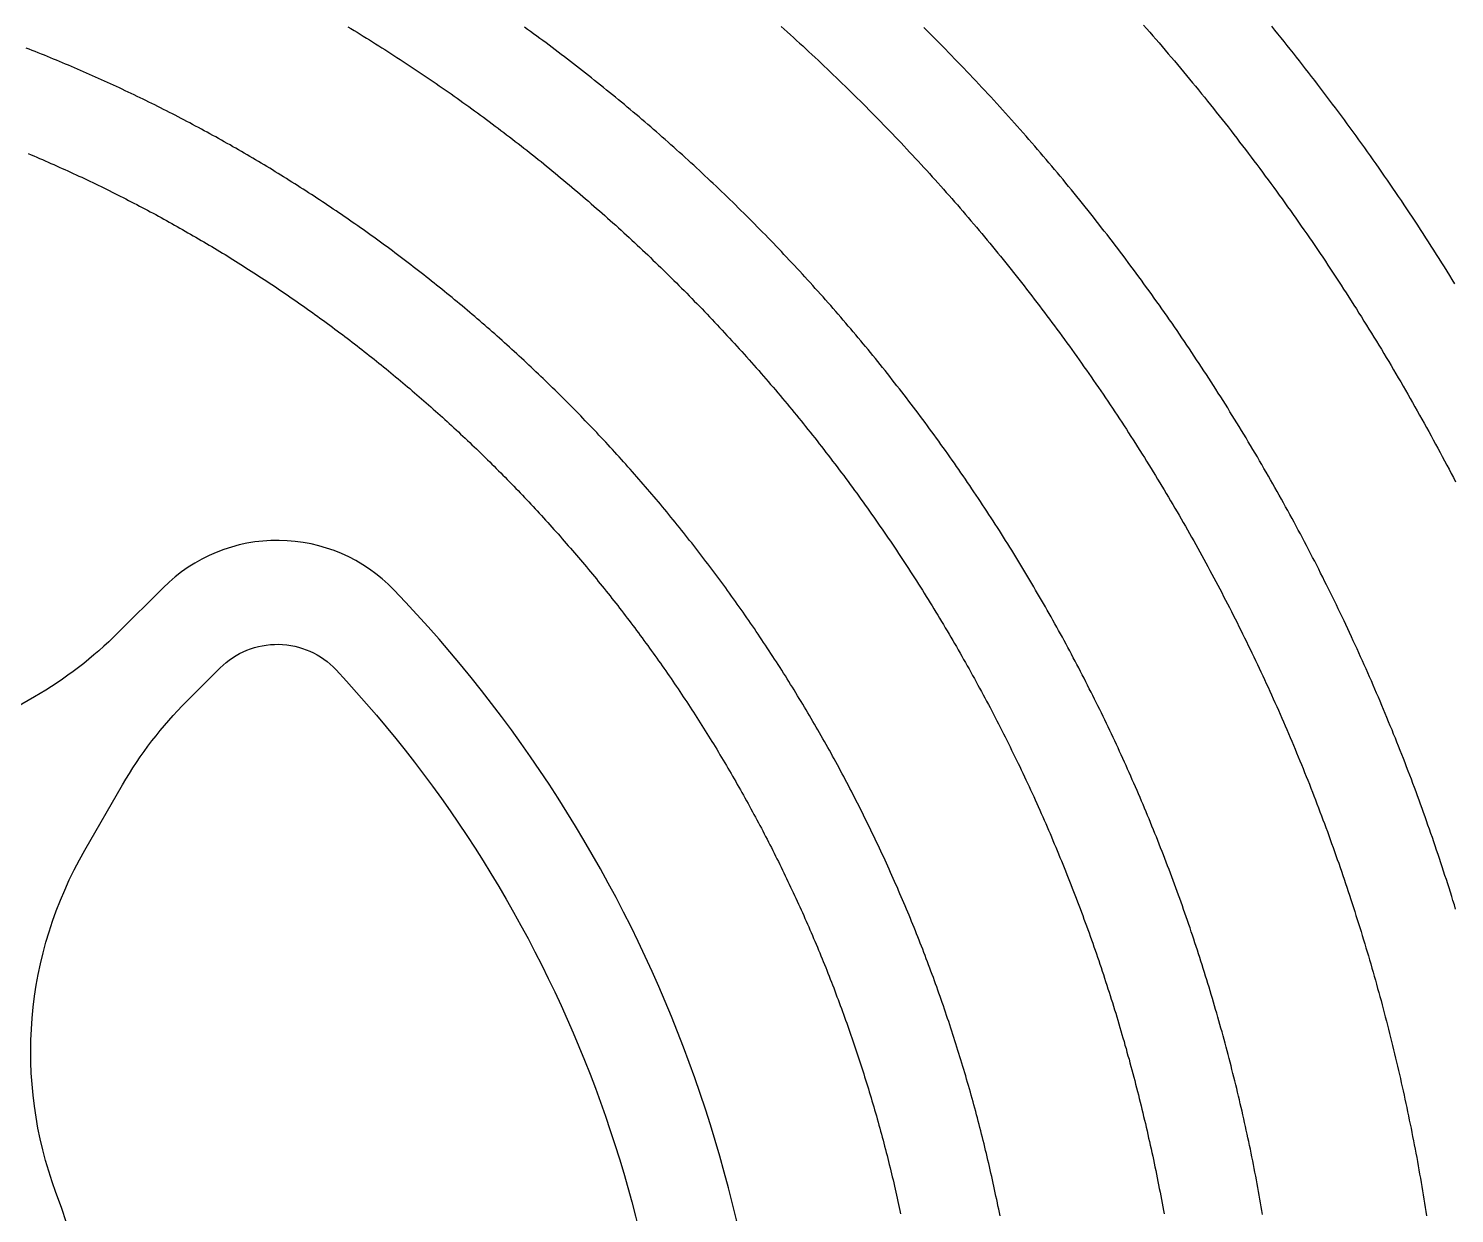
# Model space of a CAD drawing. Header units: inches. Extents: x -43479 to 56521, y -44741 to 59530.
# Drawn here: x 4498 to 6263, y 39505 to 40971 of the extents above; entities that cross this region are included whole.
import ezdxf

# ---------------------------------------------------------------- set-up
doc = ezdxf.new("R2010")
doc.units = ezdxf.units.IN
doc.header["$MEASUREMENT"] = 0

# ---------------------------------------------------------------- blocks, each defined once
blk = doc.blocks.new('kanishk_spiralEditV1')
for points in [[(5263.2, -54.9), (5259.9, -60.1), (5256.7, -65.3), (5253.5, -70.5), (5250.2, -75.7), (5247, -80.9), (5243.7, -86.1), (5240.4, -91.2), (5237.1, -96.4), (5233.8, -101.5), (5230.5, -106.7), (5227.2, -111.8), (5223.9, -117), (5220.5, -122.1), (5217.2, -127.2), (5213.8, -132.3), (5210.5, -137.4), (5207.1, -142.5), (5203.7, -147.6), (5200.3, -152.7), (5196.9, -157.8), (5193.4, -162.8), (5190, -167.9), (5186.5, -173), (5183.1, -178), (5179.6, -183), (5176.1, -188.1), (5172.7, -193.1), (5169.2, -198.1), (5165.6, -203.1), (5162.1, -208.1), (5158.6, -213.1), (5155.1, -218.1), (5151.5, -223.1), (5147.9, -228.1), (5144.4, -233), (5140.8, -238), (5137.2, -242.9), (5133.6, -247.9), (5130, -252.8), (5126.4, -257.7), (5122.7, -262.6), (5119.1, -267.5), (5115.4, -272.5), (5111.8, -277.3), (5108.1, -282.2), (5104.4, -287.1), (5100.7, -292), (5097, -296.8), (5093.3, -301.7), (5089.6, -306.5), (5085.8, -311.4), (5082.1, -316.2), (5078.3, -321), (5074.6, -325.8), (5070.8, -330.6), (5067, -335.4), (5063.2, -340.2), (5059.4, -345), (5055.6, -349.8), (5051.8, -354.6), (5048, -359.3), (5044.1, -364.1), (5040.3, -368.8), (5036.4, -373.5)], [(5264, 718.9), (5262.4, 713.7), (5260.7, 708.4), (5259.1, 703.2), (5257.5, 698), (5255.8, 692.7), (5254.2, 687.5), (5252.5, 682.3), (5250.8, 677.1), (5249.1, 671.9), (5247.4, 666.7), (5245.7, 661.5), (5244, 656.3), (5242.3, 651.1), (5240.5, 645.9), (5238.8, 640.7), (5237, 635.5), (5235.2, 630.3), (5233.4, 625.2), (5231.6, 620), (5229.8, 614.8), (5228, 609.6), (5226.2, 604.5), (5224.3, 599.3), (5222.5, 594.2), (5220.6, 589), (5218.8, 583.9), (5216.9, 578.8), (5215, 573.6), (5213.1, 568.5), (5211.1, 563.4), (5209.2, 558.2), (5207.3, 553.1), (5205.3, 548), (5203.4, 542.9), (5201.4, 537.8), (5199.4, 532.7), (5197.4, 527.6), (5195.4, 522.5), (5193.4, 517.4), (5191.4, 512.3), (5189.4, 507.3), (5187.3, 502.2), (5185.3, 497.1), (5183.2, 492), (5181.1, 487), (5179, 481.9), (5176.9, 476.9), (5174.8, 471.8), (5172.7, 466.8), (5170.6, 461.7), (5168.5, 456.7), (5166.3, 451.7), (5164.1, 446.7), (5162, 441.6), (5159.8, 436.6), (5157.6, 431.6), (5155.4, 426.6), (5153.2, 421.6), (5151, 416.6), (5148.7, 411.6), (5146.5, 406.6), (5144.2, 401.7), (5142, 396.7), (5139.7, 391.7), (5137.4, 386.8), (5135.1, 381.8), (5132.8, 376.8), (5130.5, 371.9), (5128.2, 366.9), (5125.9, 362), (5123.5, 357.1), (5121.2, 352.1), (5118.8, 347.2), (5116.4, 342.3), (5114, 337.4), (5111.6, 332.5), (5109.2, 327.6), (5106.8, 322.7), (5104.4, 317.8), (5101.9, 312.9), (5099.5, 308), (5097, 303.1), (5094.6, 298.2), (5092.1, 293.4), (5089.6, 288.5), (5087.1, 283.7), (5084.6, 278.8), (5082.1, 274), (5079.6, 269.1), (5077, 264.3), (5074.5, 259.5), (5071.9, 254.6), (5069.3, 249.8), (5066.8, 245), (5064.2, 240.2), (5061.6, 235.4), (5059, 230.6), (5056.4, 225.8), (5053.7, 221), (5051.1, 216.3), (5048.4, 211.5), (5045.8, 206.7), (5043.1, 202), (5040.4, 197.2), (5037.8, 192.5), (5035.1, 187.7), (5032.3, 183), (5029.6, 178.2), (5026.9, 173.5), (5024.2, 168.8), (5021.4, 164.1), (5018.7, 159.4), (5015.9, 154.7), (5013.1, 150), (5010.3, 145.3), (5007.5, 140.6), (5004.7, 135.9), (5001.9, 131.3), (4999.1, 126.6), (4996.3, 121.9), (4993.4, 117.3), (4990.6, 112.6), (4987.7, 108), (4984.8, 103.4), (4982, 98.7), (4979.1, 94.1), (4976.2, 89.5), (4973.3, 84.9), (4970.3, 80.3), (4967.4, 75.7), (4964.5, 71.1), (4961.5, 66.5), (4958.6, 61.9), (4955.6, 57.4), (4952.6, 52.8), (4949.6, 48.2), (4946.6, 43.7), (4943.6, 39.1), (4940.6, 34.6), (4937.6, 30.1), (4934.6, 25.5), (4931.5, 21), (4928.5, 16.5), (4925.4, 12), (4922.4, 7.5), (4919.3, 3), (4916.2, -1.5), (4913.1, -6), (4910, -10.4), (4906.9, -14.9), (4903.7, -19.4), (4900.6, -23.8), (4897.5, -28.3), (4894.3, -32.7), (4891.1, -37.1), (4888, -41.6), (4884.8, -46), (4881.6, -50.4), (4878.4, -54.8), (4875.2, -59.2), (4872, -63.6), (4868.8, -68), (4865.5, -72.4), (4862.3, -76.7), (4859, -81.1), (4855.8, -85.4), (4852.5, -89.8), (4849.2, -94.1), (4845.9, -98.5), (4842.6, -102.8), (4839.3, -107.1), (4836, -111.4), (4832.7, -115.7), (4829.3, -120), (4826, -124.3), (4822.6, -128.6), (4819.3, -132.9), (4815.9, -137.2), (4812.5, -141.4), (4809.2, -145.7), (4805.8, -149.9), (4802.4, -154.2), (4798.9, -158.4), (4795.5, -162.7), (4792.1, -166.9), (4788.6, -171.1), (4785.2, -175.3), (4781.7, -179.5), (4778.3, -183.7), (4774.8, -187.9), (4771.3, -192), (4767.8, -196.2), (4764.3, -200.4), (4760.8, -204.5), (4757.3, -208.7), (4753.8, -212.8), (4750.3, -216.9), (4746.7, -221.1), (4743.2, -225.2), (4739.6, -229.3), (4736, -233.4), (4732.5, -237.5), (4728.9, -241.6), (4725.3, -245.6), (4721.7, -249.7), (4718.1, -253.8), (4714.5, -257.8), (4710.8, -261.9), (4707.2, -265.9), (4703.5, -269.9), (4699.9, -274), (4696.2, -278), (4692.6, -282), (4688.9, -286), (4685.2, -290), (4681.5, -294), (4677.8, -297.9), (4674.1, -301.9), (4670.4, -305.9), (4666.7, -309.8), (4662.9, -313.8), (4659.2, -317.7), (4655.4, -321.6), (4651.7, -325.5), (4647.9, -329.5), (4644.1, -333.4), (4640.4, -337.3), (4636.6, -341.1), (4632.8, -345), (4629, -348.9), (4625.2, -352.8), (4621.3, -356.6), (4617.5, -360.5), (4613.7, -364.3), (4609.8, -368.1), (4606, -372)], [(5025.2, 1096.6), (5024.4, 1091.8), (5023.6, 1087.1), (5022.7, 1082.3), (5021.9, 1077.6), (5021, 1072.8), (5020.2, 1068.1), (5019.3, 1063.3), (5018.4, 1058.6), (5017.5, 1053.8), (5016.6, 1049.1), (5015.7, 1044.4), (5014.8, 1039.6), (5013.8, 1034.9), (5012.9, 1030.2), (5011.9, 1025.5), (5011, 1020.7), (5010, 1016), (5009, 1011.3), (5008, 1006.6), (5007, 1001.9), (5006, 997.2), (5005, 992.4), (5004, 987.7), (5002.9, 983), (5001.9, 978.3), (5000.8, 973.6), (4999.7, 968.9), (4998.7, 964.2), (4997.6, 959.6), (4996.5, 954.9), (4995.4, 950.2), (4994.2, 945.5), (4993.1, 940.8), (4992, 936.1), (4990.8, 931.5), (4989.7, 926.8), (4988.5, 922.1), (4987.3, 917.4), (4986.1, 912.8), (4984.9, 908.1), (4983.7, 903.5), (4982.5, 898.8), (4981.3, 894.1), (4980, 889.5), (4978.8, 884.8), (4977.5, 880.2), (4976.3, 875.5), (4975, 870.9), (4973.7, 866.3), (4972.4, 861.6), (4971.1, 857), (4969.8, 852.4), (4968.5, 847.7), (4967.1, 843.1), (4965.8, 838.5), (4964.4, 833.9), (4963.1, 829.3), (4961.7, 824.7), (4960.3, 820.1), (4958.9, 815.4), (4957.5, 810.8), (4956.1, 806.2), (4954.7, 801.7), (4953.3, 797.1), (4951.8, 792.5), (4950.4, 787.9), (4948.9, 783.3), (4947.5, 778.7), (4946, 774.1), (4944.5, 769.6), (4943, 765), (4941.5, 760.4), (4940, 755.9), (4938.5, 751.3), (4936.9, 746.8), (4935.4, 742.2), (4933.8, 737.7), (4932.3, 733.1), (4930.7, 728.6), (4929.1, 724), (4927.5, 719.5), (4925.9, 715), (4924.3, 710.4), (4922.7, 705.9), (4921.1, 701.4), (4919.4, 696.9), (4917.8, 692.4), (4916.1, 687.9), (4914.4, 683.4), (4912.8, 678.9), (4911.1, 674.4), (4909.4, 669.9), (4907.7, 665.4), (4906, 660.9), (4904.3, 656.4), (4902.5, 651.9), (4900.8, 647.4), (4899, 643), (4897.3, 638.5), (4895.5, 634), (4893.7, 629.6), (4891.9, 625.1), (4890.1, 620.7), (4888.3, 616.2), (4886.5, 611.8), (4884.7, 607.3), (4882.9, 602.9), (4881, 598.5), (4879.2, 594), (4877.3, 589.6), (4875.4, 585.2), (4873.6, 580.8), (4871.7, 576.4), (4869.8, 572), (4867.9, 567.6), (4866, 563.2), (4864, 558.8), (4862.1, 554.4), (4860.2, 550), (4858.2, 545.6), (4856.2, 541.2), (4854.3, 536.9), (4852.3, 532.5), (4850.3, 528.1), (4848.3, 523.8), (4846.3, 519.4), (4844.3, 515.1), (4842.3, 510.7), (4840.2, 506.4), (4838.2, 502), (4836.1, 497.7), (4834.1, 493.4), (4832, 489.1), (4829.9, 484.7), (4827.8, 480.4), (4825.7, 476.1), (4823.6, 471.8), (4821.5, 467.5), (4819.4, 463.2), (4817.3, 458.9), (4815.1, 454.6), (4813, 450.3), (4810.8, 446.1), (4808.6, 441.8), (4806.5, 437.5), (4804.3, 433.3), (4802.1, 429), (4799.9, 424.7), (4797.7, 420.5), (4795.5, 416.3), (4793.2, 412), (4791, 407.8), (4788.7, 403.5), (4786.5, 399.3), (4784.2, 395.1), (4782, 390.9), (4779.7, 386.7), (4777.4, 382.5), (4775.1, 378.3), (4772.8, 374.1), (4770.5, 369.9), (4768.1, 365.7), (4765.8, 361.5), (4763.5, 357.3), (4761.1, 353.2), (4758.7, 349), (4756.4, 344.9), (4754, 340.7), (4751.6, 336.5), (4749.2, 332.4), (4746.8, 328.3), (4744.4, 324.1), (4742, 320), (4739.6, 315.9), (4737.1, 311.8), (4734.7, 307.7), (4732.2, 303.5), (4729.8, 299.4), (4727.3, 295.3), (4724.8, 291.3), (4722.3, 287.2), (4719.8, 283.1), (4717.3, 279), (4714.8, 274.9), (4712.3, 270.9), (4709.8, 266.8), (4707.2, 262.8), (4704.7, 258.7), (4702.1, 254.7), (4699.6, 250.6), (4697, 246.6), (4694.4, 242.6), (4691.8, 238.6), (4689.2, 234.6), (4686.6, 230.6), (4684, 226.5), (4681.4, 222.6), (4678.7, 218.6), (4676.1, 214.6), (4673.5, 210.6), (4670.8, 206.6), (4668.1, 202.7), (4665.5, 198.7), (4662.8, 194.7), (4660.1, 190.8), (4657.4, 186.8), (4654.7, 182.9), (4652, 179), (4649.3, 175), (4646.6, 171.1), (4643.8, 167.2), (4641.1, 163.3), (4638.3, 159.4), (4635.6, 155.5), (4632.8, 151.6), (4630, 147.7), (4627.2, 143.8), (4624.4, 140), (4621.6, 136.1), (4618.8, 132.2), (4616, 128.4), (4613.2, 124.5), (4610.4, 120.7), (4607.5, 116.8), (4604.7, 113), (4601.8, 109.2), (4599, 105.4), (4596.1, 101.6), (4593.2, 97.7), (4590.3, 93.9), (4587.4, 90.2), (4584.5, 86.4), (4581.6, 82.6), (4578.7, 78.8), (4575.8, 75), (4572.8, 71.3), (4569.9, 67.5), (4566.9, 63.8), (4564, 60), (4561, 56.3), (4558.1, 52.6), (4555.1, 48.8), (4552.1, 45.1), (4549.1, 41.4), (4546.1, 37.7), (4543.1, 34), (4540.1, 30.3), (4537, 26.6), (4534, 22.9), (4531, 19.3), (4527.9, 15.6), (4524.9, 11.9), (4521.8, 8.3), (4518.7, 4.7), (4515.6, 1), (4512.6, -2.6), (4509.5, -6.2), (4506.4, -9.9), (4503.3, -13.5), (4500.1, -17.1), (4497, -20.7), (4493.9, -24.3), (4490.8, -27.9), (4487.6, -31.4), (4484.5, -35), (4481.3, -38.6), (4478.1, -42.1), (4475, -45.7), (4471.8, -49.2), (4468.6, -52.8), (4465.4, -56.3), (4462.2, -59.8), (4459, -63.4), (4455.8, -66.9), (4452.5, -70.4), (4449.3, -73.9), (4446.1, -77.4), (4442.8, -80.8), (4439.6, -84.3), (4436.3, -87.8), (4433, -91.2), (4429.8, -94.7), (4426.5, -98.2), (4423.2, -101.6), (4419.9, -105), (4416.6, -108.5), (4413.3, -111.9), (4410, -115.3), (4406.6, -118.7), (4403.3, -122.1), (4400, -125.5), (4396.6, -128.9), (4393.3, -132.2), (4389.9, -135.6), (4386.5, -139), (4383.2, -142.3), (4379.8, -145.7), (4376.4, -149), (4373, -152.4), (4369.6, -155.7), (4366.2, -159), (4362.8, -162.3), (4359.4, -165.6), (4355.9, -168.9), (4352.5, -172.2), (4349.1, -175.5), (4345.6, -178.8), (4342.2, -182), (4338.7, -185.3), (4335.2, -188.5), (4331.8, -191.8), (4328.3, -195), (4324.8, -198.3), (4321.3, -201.5), (4317.8, -204.7), (4314.3, -207.9), (4310.8, -211.1), (4307.3, -214.3), (4303.7, -217.5), (4300.2, -220.7), (4296.7, -223.8), (4293.1, -227), (4289.6, -230.2), (4286, -233.3), (4282.4, -236.4), (4278.9, -239.6), (4275.3, -242.7), (4271.7, -245.8), (4268.1, -248.9), (4264.5, -252), (4260.9, -255.1), (4257.3, -258.2), (4253.7, -261.3), (4250.1, -264.4), (4246.4, -267.4), (4242.8, -270.5), (4239.2, -273.5), (4235.5, -276.6), (4231.9, -279.6), (4228.2, -282.6), (4224.5, -285.6), (4220.9, -288.7), (4217.2, -291.7), (4213.5, -294.6), (4209.8, -297.6), (4206.1, -300.6), (4202.4, -303.6), (4198.7, -306.5), (4195, -309.5), (4191.3, -312.4), (4187.6, -315.4), (4183.8, -318.3), (4180.1, -321.2), (4176.3, -324.1), (4172.6, -327.1), (4168.8, -329.9), (4165.1, -332.8), (4161.3, -335.7), (4157.5, -338.6), (4153.7, -341.5), (4150, -344.3), (4146.2, -347.2), (4142.4, -350), (4138.6, -352.8), (4134.8, -355.7), (4130.9, -358.5), (4127.1, -361.3), (4123.3, -364.1), (4119.5, -366.9), (4115.6, -369.7), (4111.8, -372.5)], [(4700.3, 1098.4), (4699.5, 1094.3), (4698.7, 1090.3), (4697.8, 1086.2), (4697, 1082.1), (4696.2, 1078.1), (4695.3, 1074), (4694.5, 1069.9), (4693.6, 1065.9), (4692.7, 1061.8), (4691.8, 1057.8), (4690.9, 1053.7), (4690, 1049.7), (4689.1, 1045.6), (4688.2, 1041.6), (4687.3, 1037.5), (4686.3, 1033.5), (4685.4, 1029.5), (4684.4, 1025.4), (4683.5, 1021.4), (4682.5, 1017.4), (4681.5, 1013.3), (4680.5, 1009.3), (4679.5, 1005.3), (4678.5, 1001.3), (4677.5, 997.2), (4676.5, 993.2), (4675.5, 989.2), (4674.4, 985.2), (4673.4, 981.2), (4672.3, 977.2), (4671.3, 973.2), (4670.2, 969.2), (4669.1, 965.2), (4668, 961.2), (4666.9, 957.2), (4665.8, 953.2), (4664.7, 949.2), (4663.6, 945.2), (4662.5, 941.2), (4661.3, 937.2), (4660.2, 933.2), (4659, 929.3), (4657.9, 925.3), (4656.7, 921.3), (4655.5, 917.4), (4654.3, 913.4), (4653.1, 909.4), (4651.9, 905.5), (4650.7, 901.5), (4649.5, 897.5), (4648.3, 893.6), (4647, 889.6), (4645.8, 885.7), (4644.5, 881.7), (4643.3, 877.8), (4642, 873.9), (4640.7, 869.9), (4639.4, 866), (4638.2, 862.1), (4636.9, 858.1), (4635.5, 854.2), (4634.2, 850.3), (4632.9, 846.4), (4631.6, 842.5), (4630.2, 838.5), (4628.9, 834.6), (4627.5, 830.7), (4626.1, 826.8), (4624.8, 822.9), (4623.4, 819), (4622, 815.1), (4620.6, 811.2), (4619.2, 807.4), (4617.8, 803.5), (4616.4, 799.6), (4614.9, 795.7), (4613.5, 791.8), (4612, 788), (4610.6, 784.1), (4609.1, 780.2), (4607.6, 776.4), (4606.2, 772.5), (4604.7, 768.6), (4603.2, 764.8), (4601.7, 760.9), (4600.2, 757.1), (4598.6, 753.3), (4597.1, 749.4), (4595.6, 745.6), (4594, 741.8), (4592.5, 737.9), (4590.9, 734.1), (4589.4, 730.3), (4587.8, 726.5), (4586.2, 722.6), (4584.6, 718.8), (4583, 715), (4581.4, 711.2), (4579.8, 707.4), (4578.2, 703.6), (4576.5, 699.8), (4574.9, 696), (4573.3, 692.3), (4571.6, 688.5), (4569.9, 684.7), (4568.3, 680.9), (4566.6, 677.1), (4564.9, 673.4), (4563.2, 669.6), (4561.5, 665.9), (4559.8, 662.1), (4558.1, 658.4), (4556.4, 654.6), (4554.6, 650.9), (4552.9, 647.1), (4551.1, 643.4), (4549.4, 639.6), (4547.6, 635.9), (4545.9, 632.2), (4544.1, 628.5), (4542.3, 624.8), (4540.5, 621), (4538.7, 617.3), (4536.9, 613.6), (4535.1, 609.9), (4533.2, 606.2), (4531.4, 602.5), (4529.6, 598.8), (4527.7, 595.2), (4525.9, 591.5), (4524, 587.8), (4522.1, 584.1), (4520.3, 580.5), (4518.4, 576.8), (4516.5, 573.1), (4514.6, 569.5), (4512.7, 565.8), (4510.8, 562.2), (4508.8, 558.5), (4506.9, 554.9), (4505, 551.3), (4503, 547.6), (4501.1, 544), (4499.1, 540.4), (4497.1, 536.8), (4495.2, 533.1), (4493.2, 529.5), (4491.2, 525.9), (4489.2, 522.3), (4487.2, 518.7), (4485.2, 515.1), (4483.2, 511.6), (4481.1, 508), (4479.1, 504.4), (4477, 500.8), (4475, 497.2), (4472.9, 493.7), (4470.9, 490.1), (4468.8, 486.6), (4466.7, 483), (4464.6, 479.5), (4462.5, 475.9), (4460.4, 472.4), (4458.3, 468.9), (4456.2, 465.3), (4454.1, 461.8), (4452, 458.3), (4449.8, 454.8), (4447.7, 451.3), (4445.5, 447.7), (4443.4, 444.2), (4441.2, 440.8), (4439, 437.3), (4436.9, 433.8), (4434.7, 430.3), (4432.5, 426.8), (4430.3, 423.3), (4428.1, 419.9), (4425.8, 416.4), (4423.6, 413), (4421.4, 409.5), (4419.1, 406.1), (4416.9, 402.6), (4414.6, 399.2), (4412.4, 395.7), (4410.1, 392.3), (4407.8, 388.9), (4405.6, 385.5), (4403.3, 382.1), (4401, 378.6), (4398.7, 375.2), (4396.4, 371.8), (4394.1, 368.5), (4391.7, 365.1), (4389.4, 361.7), (4387.1, 358.3), (4384.7, 354.9), (4382.4, 351.6), (4380, 348.2), (4377.7, 344.8), (4375.3, 341.5), (4372.9, 338.1), (4370.5, 334.8), (4368.1, 331.5), (4365.7, 328.1), (4363.3, 324.8), (4360.9, 321.5), (4358.5, 318.2), (4356.1, 314.9), (4353.6, 311.6), (4351.2, 308.2), (4348.8, 305), (4346.3, 301.7), (4343.8, 298.4), (4341.4, 295.1), (4338.9, 291.8), (4336.4, 288.6), (4333.9, 285.3), (4331.4, 282), (4328.9, 278.8), (4326.4, 275.5), (4323.9, 272.3), (4321.4, 269.1), (4318.9, 265.8), (4316.3, 262.6), (4313.8, 259.4), (4311.3, 256.2), (4308.7, 253), (4306.1, 249.8), (4303.6, 246.6), (4301, 243.4), (4298.4, 240.2), (4295.8, 237), (4293.2, 233.8), (4290.6, 230.7), (4288, 227.5), (4285.4, 224.3), (4282.8, 221.2), (4280.2, 218), (4277.6, 214.9), (4274.9, 211.8), (4272.3, 208.6), (4269.6, 205.5), (4267, 202.4), (4264.3, 199.3), (4261.6, 196.2), (4259, 193.1), (4256.3, 190), (4253.6, 186.9), (4250.9, 183.8), (4248.2, 180.7), (4245.5, 177.7), (4242.8, 174.6), (4240, 171.5), (4237.3, 168.5), (4234.6, 165.4), (4231.8, 162.4), (4229.1, 159.3), (4226.4, 156.3), (4223.6, 153.3), (4220.8, 150.3), (4218.1, 147.3), (4215.3, 144.2), (4212.5, 141.2), (4209.7, 138.3), (4206.9, 135.3), (4204.1, 132.3), (4201.3, 129.3), (4198.5, 126.3), (4195.7, 123.4), (4192.9, 120.4), (4190, 117.5), (4187.2, 114.5), (4184.3, 111.6), (4181.5, 108.6), (4178.6, 105.7), (4175.8, 102.8), (4172.9, 99.9), (4170, 97), (4167.2, 94.1), (4164.3, 91.2), (4161.4, 88.3), (4158.5, 85.4), (4155.6, 82.5), (4152.7, 79.6), (4149.8, 76.8), (4146.8, 73.9), (4143.9, 71.1), (4141, 68.2), (4138.1, 65.4), (4135.1, 62.5), (4132.2, 59.7), (4129.2, 56.9), (4126.2, 54.1), (4123.3, 51.3), (4120.3, 48.5), (4117.3, 45.7), (4114.3, 42.9), (4111.4, 40.1), (4108.4, 37.3), (4105.4, 34.5), (4102.4, 31.8), (4099.3, 29), (4096.3, 26.3), (4093.3, 23.5), (4090.3, 20.8), (4087.2, 18), (4084.2, 15.3), (4081.2, 12.6), (4078.1, 9.9), (4075.1, 7.2), (4072, 4.5), (4068.9, 1.8), (4065.9, -0.9), (4062.8, -3.6), (4059.7, -6.2), (4056.6, -8.9), (4053.5, -11.6), (4050.4, -14.2), (4047.3, -16.9), (4044.2, -19.5), (4041.1, -22.1), (4038, -24.8), (4034.8, -27.4), (4031.7, -30), (4028.6, -32.6), (4025.4, -35.2), (4022.3, -37.8), (4019.1, -40.4), (4016, -43), (4012.8, -45.5), (4009.6, -48.1), (4006.5, -50.7), (4003.3, -53.2), (4000.1, -55.8), (3996.9, -58.3), (3993.7, -60.8), (3990.5, -63.4), (3987.3, -65.9), (3984.1, -68.4), (3980.9, -70.9), (3977.7, -73.4), (3974.4, -75.9), (3971.2, -78.4), (3968, -80.8), (3964.7, -83.3), (3961.5, -85.8), (3958.2, -88.2), (3955, -90.7), (3951.7, -93.1), (3948.5, -95.6), (3945.2, -98), (3941.9, -100.4), (3938.6, -102.8), (3935.3, -105.2), (3932.1, -107.6), (3928.8, -110), (3925.5, -112.4), (3922.2, -114.8), (3918.9, -117.2), (3915.5, -119.5), (3912.2, -121.9), (3908.9, -124.2), (3905.6, -126.6), (3902.2, -128.9), (3898.9, -131.2), (3895.6, -133.6), (3892.2, -135.9), (3888.9, -138.2), (3885.5, -140.5), (3882.1, -142.8), (3878.8, -145.1), (3875.4, -147.3), (3872, -149.6), (3868.7, -151.9), (3865.3, -154.1), (3861.9, -156.4), (3858.5, -158.6), (3855.1, -160.9), (3851.7, -163.1), (3848.3, -165.3), (3844.9, -167.5), (3841.5, -169.7), (3838.1, -171.9), (3834.6, -174.1), (3831.2, -176.3), (3827.8, -178.5), (3824.3, -180.7), (3820.9, -182.8), (3817.4, -185), (3814, -187.1), (3810.5, -189.3), (3807.1, -191.4), (3803.6, -193.5), (3800.2, -195.7), (3796.7, -197.8), (3793.2, -199.9), (3789.7, -202), (3786.2, -204.1), (3782.8, -206.1), (3779.3, -208.2), (3775.8, -210.3), (3772.3, -212.3), (3768.8, -214.4), (3765.3, -216.4), (3761.7, -218.5), (3758.2, -220.5), (3754.7, -222.5), (3751.2, -224.5), (3747.7, -226.6), (3744.1, -228.6), (3740.6, -230.5), (3737, -232.5), (3733.5, -234.5), (3730, -236.5), (3726.4, -238.4), (3722.8, -240.4), (3719.3, -242.3), (3715.7, -244.3), (3712.2, -246.2), (3708.6, -248.1), (3705, -250.1), (3701.4, -252), (3697.8, -253.9), (3694.3, -255.8), (3690.7, -257.6), (3687.1, -259.5), (3683.5, -261.4), (3679.9, -263.3), (3676.3, -265.1), (3672.7, -267), (3669, -268.8), (3665.4, -270.6), (3661.8, -272.5), (3658.2, -274.3), (3654.6, -276.1), (3650.9, -277.9), (3647.3, -279.7), (3643.6, -281.5), (3640, -283.2), (3636.4, -285), (3632.7, -286.8), (3629.1, -288.5), (3625.4, -290.3), (3621.7, -292), (3618.1, -293.8), (3614.4, -295.5), (3610.7, -297.2), (3607.1, -298.9), (3603.4, -300.6), (3599.7, -302.3), (3596, -304), (3592.3, -305.7), (3588.7, -307.3), (3585, -309), (3581.3, -310.6), (3577.6, -312.3), (3573.9, -313.9), (3570.2, -315.6), (3566.5, -317.2), (3562.7, -318.8), (3559, -320.4), (3555.3, -322), (3551.6, -323.6), (3547.9, -325.2), (3544.1, -326.8), (3540.4, -328.3), (3536.7, -329.9), (3532.9, -331.4), (3529.2, -333), (3525.4, -334.5), (3521.7, -336), (3518, -337.6), (3514.2, -339.1), (3510.4, -340.6), (3506.7, -342.1), (3502.9, -343.6), (3499.2, -345), (3495.4, -346.5)], [(3498.1, -216), (3501.6, -214.5), (3505.1, -213), (3508.6, -211.5), (3512.1, -210), (3515.6, -208.5), (3519.1, -207), (3522.5, -205.5), (3526, -203.9), (3529.5, -202.4), (3533, -200.8), (3536.4, -199.3), (3539.9, -197.7), (3543.4, -196.2), (3546.8, -194.6), (3550.3, -193), (3553.7, -191.4), (3557.2, -189.8), (3560.6, -188.2), (3564.1, -186.6), (3567.5, -185), (3570.9, -183.4), (3574.4, -181.7), (3577.8, -180.1), (3581.2, -178.4), (3584.6, -176.8), (3588.1, -175.1), (3591.5, -173.5), (3594.9, -171.8), (3598.3, -170.1), (3601.7, -168.4), (3605.1, -166.7), (3608.5, -165), (3611.9, -163.3), (3615.3, -161.6), (3618.7, -159.8), (3622.1, -158.1), (3625.4, -156.4), (3628.8, -154.6), (3632.2, -152.9), (3635.6, -151.1), (3638.9, -149.3), (3642.3, -147.5), (3645.7, -145.8), (3649, -144), (3652.4, -142.2), (3655.7, -140.4), (3659.1, -138.5), (3662.4, -136.7), (3665.7, -134.9), (3669.1, -133.1), (3672.4, -131.2), (3675.7, -129.4), (3679.1, -127.5), (3682.4, -125.6), (3685.7, -123.8), (3689, -121.9), (3692.3, -120), (3695.6, -118.1), (3698.9, -116.2), (3702.2, -114.3), (3705.5, -112.4), (3708.8, -110.5), (3712.1, -108.6), (3715.4, -106.6), (3718.7, -104.7), (3721.9, -102.7), (3725.2, -100.8), (3728.5, -98.8), (3731.8, -96.9), (3735, -94.9), (3738.3, -92.9), (3741.5, -90.9), (3744.8, -88.9), (3748, -86.9), (3751.2, -84.9), (3754.5, -82.9), (3757.7, -80.9), (3760.9, -78.8), (3764.2, -76.8), (3767.4, -74.7), (3770.6, -72.7), (3773.8, -70.6), (3777, -68.6), (3780.2, -66.5), (3783.4, -64.4), (3786.6, -62.3), (3789.8, -60.2), (3793, -58.1), (3796.2, -56), (3799.4, -53.9), (3802.5, -51.8), (3805.7, -49.7), (3808.9, -47.5), (3812, -45.4), (3815.2, -43.3), (3818.3, -41.1), (3821.5, -38.9), (3824.6, -36.8), (3827.8, -34.6), (3830.9, -32.4), (3834, -30.2), (3837.2, -28), (3840.3, -25.8), (3843.4, -23.6), (3846.5, -21.4), (3849.6, -19.2), (3852.7, -17), (3855.8, -14.7), (3858.9, -12.5), (3862, -10.3), (3865.1, -8), (3868.2, -5.7), (3871.2, -3.5), (3874.3, -1.2), (3877.4, 1.1), (3880.4, 3.4), (3883.5, 5.7), (3886.6, 8), (3889.6, 10.3), (3892.6, 12.6), (3895.7, 14.9), (3898.7, 17.2), (3901.8, 19.5), (3904.8, 21.9), (3907.8, 24.2), (3910.8, 26.6), (3913.8, 28.9), (3916.8, 31.3), (3919.8, 33.7), (3922.8, 36.1), (3925.8, 38.4), (3928.8, 40.8), (3931.8, 43.2), (3934.8, 45.6), (3937.7, 48), (3940.7, 50.4), (3943.7, 52.9), (3946.6, 55.3), (3949.6, 57.7), (3952.5, 60.2), (3955.5, 62.6), (3958.4, 65.1), (3961.3, 67.5), (3964.3, 70), (3967.2, 72.5), (3970.1, 74.9), (3973, 77.4), (3975.9, 79.9), (3978.8, 82.4), (3981.7, 84.9), (3984.6, 87.4), (3987.5, 90), (3990.4, 92.5), (3993.3, 95), (3996.1, 97.5), (3999, 100.1), (4001.9, 102.6), (4004.7, 105.2), (4007.6, 107.7), (4010.4, 110.3), (4013.3, 112.9), (4016.1, 115.4), (4018.9, 118), (4021.8, 120.6), (4024.6, 123.2), (4027.4, 125.8), (4030.2, 128.4), (4033, 131), (4035.8, 133.7), (4038.6, 136.3), (4041.4, 138.9), (4044.2, 141.6), (4047, 144.2), (4049.7, 146.8), (4052.5, 149.5), (4055.3, 152.2), (4058, 154.8), (4060.8, 157.5), (4063.5, 160.2), (4066.2, 162.9), (4069, 165.6), (4071.7, 168.3), (4074.4, 171), (4077.1, 173.7), (4079.9, 176.4), (4082.6, 179.1), (4085.3, 181.8), (4088, 184.6), (4090.7, 187.3), (4093.3, 190), (4096, 192.8), (4098.7, 195.6), (4101.4, 198.3), (4104, 201.1), (4106.7, 203.9), (4109.3, 206.6), (4112, 209.4), (4114.6, 212.2), (4117.2, 215), (4119.9, 217.8), (4122.5, 220.6), (4125.1, 223.4), (4127.7, 226.2), (4130.3, 229.1), (4132.9, 231.9), (4135.5, 234.7), (4138.1, 237.6), (4140.7, 240.4), (4143.3, 243.3), (4145.8, 246.1), (4148.4, 249), (4150.9, 251.8), (4153.5, 254.7), (4156, 257.6), (4158.6, 260.5), (4161.1, 263.4), (4163.7, 266.3), (4166.2, 269.2), (4168.7, 272.1), (4171.2, 275), (4173.7, 277.9), (4176.2, 280.8), (4178.7, 283.8), (4181.2, 286.7), (4183.7, 289.6), (4186.1, 292.6), (4188.6, 295.5), (4191.1, 298.5), (4193.5, 301.4), (4196, 304.4), (4198.4, 307.4), (4200.9, 310.4), (4203.3, 313.3), (4205.7, 316.3), (4208.1, 319.3), (4210.6, 322.3), (4213, 325.3), (4215.4, 328.3), (4217.8, 331.3), (4220.2, 334.4), (4222.5, 337.4), (4224.9, 340.4), (4227.3, 343.4), (4229.6, 346.5), (4232, 349.5), (4234.4, 352.6), (4236.7, 355.6), (4239, 358.7), (4241.4, 361.8), (4243.7, 364.8), (4246, 367.9), (4248.3, 371), (4250.6, 374.1), (4252.9, 377.1), (4255.2, 380.2), (4257.5, 383.3), (4259.8, 386.4), (4262.1, 389.6), (4264.4, 392.7), (4266.6, 395.8), (4268.9, 398.9), (4271.1, 402), (4273.4, 405.2), (4275.6, 408.3), (4277.8, 411.5), (4280.1, 414.6), (4282.3, 417.8), (4284.5, 420.9), (4286.7, 424.1), (4288.9, 427.3), (4291.1, 430.4), (4293.3, 433.6), (4295.5, 436.8), (4297.6, 440), (4299.8, 443.2), (4302, 446.4), (4304.1, 449.6), (4306.3, 452.8), (4308.4, 456), (4310.5, 459.2), (4312.7, 462.4), (4314.8, 465.6), (4316.9, 468.9), (4319, 472.1), (4321.1, 475.3), (4323.2, 478.6), (4325.3, 481.8), (4327.4, 485.1), (4329.4, 488.3), (4331.5, 491.6), (4333.6, 494.9), (4335.6, 498.1), (4337.7, 501.4), (4339.7, 504.7), (4341.7, 508), (4343.8, 511.3), (4345.8, 514.5), (4347.8, 517.8), (4349.8, 521.1), (4351.8, 524.5), (4353.8, 527.8), (4355.8, 531.1), (4357.8, 534.4), (4359.7, 537.7), (4361.7, 541), (4363.6, 544.4), (4365.6, 547.7), (4367.5, 551.1), (4369.5, 554.4), (4371.4, 557.7), (4373.3, 561.1), (4375.2, 564.5), (4377.2, 567.8), (4379.1, 571.2), (4381, 574.6), (4382.8, 577.9), (4384.7, 581.3), (4386.6, 584.7), (4388.5, 588.1), (4390.3, 591.5), (4392.2, 594.9), (4394, 598.3), (4395.9, 601.7), (4397.7, 605.1), (4399.5, 608.5), (4401.3, 611.9), (4403.2, 615.3), (4405, 618.7), (4406.8, 622.2), (4408.6, 625.6), (4410.3, 629), (4412.1, 632.5), (4413.9, 635.9), (4415.6, 639.3), (4417.4, 642.8), (4419.1, 646.3), (4420.9, 649.7), (4422.6, 653.2), (4424.3, 656.6), (4426.1, 660.1), (4427.8, 663.6), (4429.5, 667.1), (4431.2, 670.5), (4432.9, 674), (4434.6, 677.5), (4436.2, 681), (4437.9, 684.5), (4439.6, 688), (4441.2, 691.5), (4442.9, 695), (4444.5, 698.5), (4446.1, 702), (4447.8, 705.5), (4449.4, 709.1), (4451, 712.6), (4452.6, 716.1), (4454.2, 719.7), (4455.8, 723.2), (4457.4, 726.7), (4458.9, 730.3), (4460.5, 733.8), (4462.1, 737.4), (4463.6, 740.9), (4465.1, 744.5), (4466.7, 748), (4468.2, 751.6), (4469.7, 755.2), (4471.3, 758.7), (4472.8, 762.3), (4474.3, 765.9), (4475.8, 769.5), (4477.2, 773), (4478.7, 776.6), (4480.2, 780.2), (4481.7, 783.8), (4483.1, 787.4), (4484.6, 791), (4486, 794.6), (4487.4, 798.2), (4488.9, 801.8), (4490.3, 805.4), (4491.7, 809.1), (4493.1, 812.7), (4494.5, 816.3), (4495.9, 819.9), (4497.3, 823.6), (4498.6, 827.2), (4500, 830.8), (4501.3, 834.5), (4502.7, 838.1), (4504, 841.7), (4505.4, 845.4), (4506.7, 849), (4508, 852.7), (4509.3, 856.3), (4510.6, 860), (4511.9, 863.7), (4513.2, 867.3), (4514.5, 871), (4515.8, 874.7), (4517.1, 878.3), (4518.3, 882), (4519.6, 885.7), (4520.8, 889.4), (4522, 893.1), (4523.3, 896.7), (4524.5, 900.4), (4525.7, 904.1), (4526.9, 907.8), (4528.1, 911.5), (4529.3, 915.2), (4530.5, 918.9), (4531.7, 922.6), (4532.8, 926.3), (4534, 930.1), (4535.1, 933.8), (4536.3, 937.5), (4537.4, 941.2), (4538.6, 944.9), (4539.7, 948.7), (4540.8, 952.4), (4541.9, 956.1), (4543, 959.8), (4544.1, 963.6), (4545.2, 967.3), (4546.2, 971.1), (4547.3, 974.8), (4548.4, 978.5), (4549.4, 982.3), (4550.5, 986), (4551.5, 989.8), (4552.5, 993.5), (4553.5, 997.3), (4554.6, 1001.1), (4555.6, 1004.8), (4556.6, 1008.6), (4557.5, 1012.3), (4558.5, 1016.1), (4559.5, 1019.9), (4560.5, 1023.7), (4561.4, 1027.4), (4562.4, 1031.2), (4563.3, 1035), (4564.2, 1038.8), (4565.2, 1042.6), (4566.1, 1046.3), (4567, 1050.1), (4567.9, 1053.9), (4568.8, 1057.7), (4569.7, 1061.5), (4570.6, 1065.3), (4571.4, 1069.1), (4572.3, 1072.9), (4573.1, 1076.7), (4574, 1080.5), (4574.8, 1084.3), (4575.7, 1088.1), (4576.5, 1091.9), (4577.3, 1095.7)], [(3893.4, -372.9), (3897.2, -370.6), (3901.1, -368.3), (3904.9, -366), (3908.7, -363.6), (3912.5, -361.3), (3916.4, -358.9), (3920.2, -356.6), (3924, -354.2), (3927.8, -351.8), (3931.6, -349.4), (3935.4, -347), (3939.1, -344.6), (3942.9, -342.2), (3946.7, -339.8), (3950.5, -337.4), (3954.2, -334.9), (3958, -332.5), (3961.7, -330), (3965.5, -327.6), (3969.2, -325.1), (3973, -322.6), (3976.7, -320.1), (3980.5, -317.6), (3984.2, -315.2), (3987.9, -312.6), (3991.6, -310.1), (3995.3, -307.6), (3999, -305.1), (4002.7, -302.5), (4006.4, -300), (4010.1, -297.4), (4013.8, -294.9), (4017.5, -292.3), (4021.1, -289.7), (4024.8, -287.1), (4028.5, -284.5), (4032.1, -281.9), (4035.8, -279.3), (4039.4, -276.7), (4043.1, -274.1), (4046.7, -271.5), (4050.3, -268.8), (4054, -266.2), (4057.6, -263.5), (4061.2, -260.9), (4064.8, -258.2), (4068.4, -255.5), (4072, -252.8), (4075.6, -250.1), (4079.2, -247.4), (4082.8, -244.7), (4086.4, -242), (4089.9, -239.3), (4093.5, -236.5), (4097.1, -233.8), (4100.6, -231), (4104.2, -228.3), (4107.7, -225.5), (4111.3, -222.8), (4114.8, -220), (4118.3, -217.2), (4121.8, -214.4), (4125.4, -211.6), (4128.9, -208.8), (4132.4, -206), (4135.9, -203.2), (4139.4, -200.3), (4142.8, -197.5), (4146.3, -194.6), (4149.8, -191.8), (4153.3, -188.9), (4156.7, -186.1), (4160.2, -183.2), (4163.6, -180.3), (4167.1, -177.4), (4170.5, -174.5), (4174, -171.6), (4177.4, -168.7), (4180.8, -165.8), (4184.2, -162.9), (4187.6, -159.9), (4191, -157), (4194.4, -154), (4197.8, -151.1), (4201.2, -148.1), (4204.6, -145.1), (4208, -142.2), (4211.3, -139.2), (4214.7, -136.2), (4218.1, -133.2), (4221.4, -130.2), (4224.8, -127.2), (4228.1, -124.2), (4231.4, -121.1), (4234.8, -118.1), (4238.1, -115), (4241.4, -112), (4244.7, -108.9), (4248, -105.9), (4251.3, -102.8), (4254.6, -99.7), (4257.9, -96.6), (4261.1, -93.6), (4264.4, -90.5), (4267.7, -87.4), (4270.9, -84.2), (4274.2, -81.1), (4277.4, -78), (4280.7, -74.9), (4283.9, -71.7), (4287.1, -68.6), (4290.3, -65.4), (4293.5, -62.3), (4296.7, -59.1), (4299.9, -55.9), (4303.1, -52.7), (4306.3, -49.6), (4309.5, -46.4), (4312.7, -43.2), (4315.8, -39.9), (4319, -36.7), (4322.1, -33.5), (4325.3, -30.3), (4328.4, -27), (4331.6, -23.8), (4334.7, -20.6), (4337.8, -17.3), (4340.9, -14), (4344, -10.8), (4347.1, -7.5), (4350.2, -4.2), (4353.3, -0.9), (4356.4, 2.4), (4359.5, 5.7), (4362.5, 9), (4365.6, 12.3), (4368.6, 15.6), (4371.7, 19), (4374.7, 22.3), (4377.7, 25.6), (4380.8, 29), (4383.8, 32.3), (4386.8, 35.7), (4389.8, 39.1), (4392.8, 42.4), (4395.8, 45.8), (4398.8, 49.2), (4401.8, 52.6), (4404.7, 56), (4407.7, 59.4), (4410.6, 62.8), (4413.6, 66.2), (4416.5, 69.7), (4419.5, 73.1), (4422.4, 76.5), (4425.3, 80), (4428.2, 83.4), (4431.1, 86.9), (4434, 90.3), (4436.9, 93.8), (4439.8, 97.3), (4442.7, 100.8), (4445.6, 104.3), (4448.4, 107.8), (4451.3, 111.3), (4454.1, 114.8), (4457, 118.3), (4459.8, 121.8), (4462.6, 125.3), (4465.4, 128.8), (4468.3, 132.4), (4471.1, 135.9), (4473.9, 139.5), (4476.7, 143), (4479.4, 146.6), (4482.2, 150.2), (4485, 153.7), (4487.7, 157.3), (4490.5, 160.9), (4493.2, 164.5), (4496, 168.1), (4498.7, 171.7), (4501.4, 175.3), (4504.2, 178.9), (4506.9, 182.5), (4509.6, 186.2), (4512.3, 189.8), (4514.9, 193.4), (4517.6, 197.1), (4520.3, 200.7), (4523, 204.4), (4525.6, 208), (4528.3, 211.7), (4530.9, 215.4), (4533.5, 219), (4536.2, 222.7), (4538.8, 226.4), (4541.4, 230.1), (4544, 233.8), (4546.6, 237.5), (4549.2, 241.2), (4551.8, 245), (4554.3, 248.7), (4556.9, 252.4), (4559.5, 256.1), (4562, 259.9), (4564.6, 263.6), (4567.1, 267.4), (4569.6, 271.1), (4572.1, 274.9), (4574.7, 278.7), (4577.2, 282.4), (4579.7, 286.2), (4582.1, 290), (4584.6, 293.8), (4587.1, 297.6), (4589.6, 301.4), (4592, 305.2), (4594.5, 309), (4596.9, 312.8), (4599.3, 316.6), (4601.8, 320.5), (4604.2, 324.3), (4606.6, 328.1), (4609, 332), (4611.4, 335.8), (4613.8, 339.7), (4616.2, 343.5), (4618.5, 347.4), (4620.9, 351.3), (4623.2, 355.1), (4625.6, 359), (4627.9, 362.9), (4630.3, 366.8), (4632.6, 370.7), (4634.9, 374.6), (4637.2, 378.5), (4639.5, 382.4), (4641.8, 386.3), (4644.1, 390.2), (4646.3, 394.1), (4648.6, 398.1), (4650.9, 402), (4653.1, 405.9), (4655.3, 409.9), (4657.6, 413.8), (4659.8, 417.8), (4662, 421.7), (4664.2, 425.7), (4666.4, 429.7), (4668.6, 433.6), (4670.8, 437.6), (4673, 441.6), (4675.1, 445.6), (4677.3, 449.6), (4679.5, 453.6), (4681.6, 457.6), (4683.7, 461.6), (4685.9, 465.6), (4688, 469.6), (4690.1, 473.6), (4692.2, 477.6), (4694.3, 481.7), (4696.4, 485.7), (4698.4, 489.7), (4700.5, 493.8), (4702.6, 497.8), (4704.6, 501.9), (4706.7, 505.9), (4708.7, 510), (4710.7, 514.1), (4712.7, 518.1), (4714.7, 522.2), (4716.7, 526.3), (4718.7, 530.4), (4720.7, 534.5), (4722.7, 538.5), (4724.7, 542.6), (4726.6, 546.7), (4728.6, 550.8), (4730.5, 555), (4732.4, 559.1), (4734.4, 563.2), (4736.3, 567.3), (4738.2, 571.4), (4740.1, 575.6), (4742, 579.7), (4743.8, 583.8), (4745.7, 588), (4747.6, 592.1), (4749.4, 596.3), (4751.3, 600.4), (4753.1, 604.6), (4754.9, 608.7), (4756.8, 612.9), (4758.6, 617.1), (4760.4, 621.3), (4762.2, 625.4), (4764, 629.6), (4765.7, 633.8), (4767.5, 638), (4769.3, 642.2), (4771, 646.4), (4772.8, 650.6), (4774.5, 654.8), (4776.2, 659), (4777.9, 663.2), (4779.6, 667.4), (4781.3, 671.6), (4783, 675.9), (4784.7, 680.1), (4786.4, 684.3), (4788.1, 688.6), (4789.7, 692.8), (4791.4, 697), (4793, 701.3), (4794.6, 705.5), (4796.2, 709.8), (4797.8, 714.1), (4799.4, 718.3), (4801, 722.6), (4802.6, 726.8), (4804.2, 731.1), (4805.8, 735.4), (4807.3, 739.7), (4808.9, 744), (4810.4, 748.2), (4811.9, 752.5), (4813.5, 756.8), (4815, 761.1), (4816.5, 765.4), (4818, 769.7), (4819.5, 774), (4820.9, 778.3), (4822.4, 782.6), (4823.9, 787), (4825.3, 791.3), (4826.8, 795.6), (4828.2, 799.9), (4829.6, 804.3), (4831, 808.6), (4832.4, 812.9), (4833.8, 817.3), (4835.2, 821.6), (4836.6, 825.9), (4838, 830.3), (4839.3, 834.6), (4840.7, 839), (4842, 843.4), (4843.4, 847.7), (4844.7, 852.1), (4846, 856.4), (4847.3, 860.8), (4848.6, 865.2), (4849.9, 869.6), (4851.2, 873.9), (4852.4, 878.3), (4853.7, 882.7), (4854.9, 887.1), (4856.2, 891.5), (4857.4, 895.9), (4858.6, 900.3), (4859.9, 904.7), (4861.1, 909.1), (4862.3, 913.5), (4863.4, 917.9), (4864.6, 922.3), (4865.8, 926.7), (4866.9, 931.1), (4868.1, 935.5), (4869.2, 939.9), (4870.4, 944.4), (4871.5, 948.8), (4872.6, 953.2), (4873.7, 957.6), (4874.8, 962.1), (4875.9, 966.5), (4877, 970.9), (4878, 975.4), (4879.1, 979.8), (4880.1, 984.3), (4881.2, 988.7), (4882.2, 993.2), (4883.2, 997.6), (4884.2, 1002.1), (4885.2, 1006.5), (4886.2, 1011), (4887.2, 1015.4), (4888.2, 1019.9), (4889.2, 1024.4), (4890.1, 1028.8), (4891.1, 1033.3), (4892, 1037.8), (4892.9, 1042.2), (4893.8, 1046.7), (4894.8, 1051.2), (4895.7, 1055.7), (4896.5, 1060.2), (4897.4, 1064.6), (4898.3, 1069.1), (4899.2, 1073.6), (4900, 1078.1), (4900.9, 1082.6), (4901.7, 1087.1), (4902.5, 1091.6), (4903.3, 1096.1)], [(4429.4, -373.4), (4433.3, -369.9), (4437.1, -366.5), (4441, -363), (4444.8, -359.5), (4448.6, -356), (4452.4, -352.5), (4456.2, -349.1), (4460, -345.5), (4463.8, -342), (4467.6, -338.5), (4471.4, -335), (4475.2, -331.4), (4478.9, -327.9), (4482.7, -324.3), (4486.5, -320.8), (4490.2, -317.2), (4493.9, -313.6), (4497.7, -310), (4501.4, -306.4), (4505.1, -302.8), (4508.8, -299.2), (4512.5, -295.6), (4516.2, -292), (4519.9, -288.4), (4523.6, -284.7), (4527.2, -281.1), (4530.9, -277.4), (4534.6, -273.7), (4538.2, -270.1), (4541.8, -266.4), (4545.5, -262.7), (4549.1, -259), (4552.7, -255.3), (4556.3, -251.6), (4559.9, -247.9), (4563.5, -244.1), (4567.1, -240.4), (4570.7, -236.7), (4574.3, -232.9), (4577.8, -229.1), (4581.4, -225.4), (4584.9, -221.6), (4588.5, -217.8), (4592, -214), (4595.5, -210.2), (4599, -206.4), (4602.6, -202.6), (4606.1, -198.8), (4609.6, -195), (4613, -191.2), (4616.5, -187.3), (4620, -183.5), (4623.4, -179.6), (4626.9, -175.7), (4630.3, -171.9), (4633.8, -168), (4637.2, -164.1), (4640.6, -160.2), (4644.1, -156.3), (4647.5, -152.4), (4650.9, -148.5), (4654.2, -144.6), (4657.6, -140.6), (4661, -136.7), (4664.4, -132.8), (4667.7, -128.8), (4671.1, -124.9), (4674.4, -120.9), (4677.8, -116.9), (4681.1, -112.9), (4684.4, -108.9), (4687.7, -105), (4691, -101), (4694.3, -96.9), (4697.6, -92.9), (4700.9, -88.9), (4704.1, -84.9), (4707.4, -80.8), (4710.6, -76.8), (4713.9, -72.7), (4717.1, -68.7), (4720.3, -64.6), (4723.5, -60.6), (4726.8, -56.5), (4730, -52.4), (4733.2, -48.3), (4736.3, -44.2), (4739.5, -40.1), (4742.7, -36), (4745.8, -31.9), (4749, -27.7), (4752.1, -23.6), (4755.3, -19.5), (4758.4, -15.3), (4761.5, -11.2), (4764.6, -7), (4767.7, -2.8), (4770.8, 1.3), (4773.9, 5.5), (4776.9, 9.7), (4780, 13.9), (4783.1, 18.1), (4786.1, 22.3), (4789.1, 26.5), (4792.2, 30.7), (4795.2, 35), (4798.2, 39.2), (4801.2, 43.4), (4804.2, 47.7), (4807.2, 51.9), (4810.2, 56.2), (4813.1, 60.4), (4816.1, 64.7), (4819, 69), (4822, 73.3), (4824.9, 77.6), (4827.8, 81.9), (4830.8, 86.2), (4833.7, 90.5), (4836.6, 94.8), (4839.4, 99.1), (4842.3, 103.4), (4845.2, 107.8), (4848.1, 112.1), (4850.9, 116.5), (4853.8, 120.8), (4856.6, 125.2), (4859.4, 129.5), (4862.2, 133.9), (4865, 138.3), (4867.8, 142.7), (4870.6, 147), (4873.4, 151.4), (4876.2, 155.8), (4878.9, 160.2), (4881.7, 164.7), (4884.4, 169.1), (4887.2, 173.5), (4889.9, 177.9), (4892.6, 182.4), (4895.3, 186.8), (4898, 191.3), (4900.7, 195.7), (4903.4, 200.2), (4906, 204.6), (4908.7, 209.1), (4911.4, 213.6), (4914, 218.1), (4916.6, 222.6), (4919.3, 227.1), (4921.9, 231.6), (4924.5, 236.1), (4927.1, 240.6), (4929.7, 245.1), (4932.2, 249.6), (4934.8, 254.1), (4937.4, 258.7), (4939.9, 263.2), (4942.4, 267.8), (4945, 272.3), (4947.5, 276.9), (4950, 281.4), (4952.5, 286), (4955, 290.6), (4957.5, 295.1), (4960, 299.7), (4962.4, 304.3), (4964.9, 308.9), (4967.3, 313.5), (4969.8, 318.1), (4972.2, 322.7), (4974.6, 327.3), (4977, 331.9), (4979.4, 336.6), (4981.8, 341.2), (4984.2, 345.8), (4986.5, 350.5), (4988.9, 355.1), (4991.2, 359.8), (4993.6, 364.4), (4995.9, 369.1), (4998.2, 373.8), (5000.5, 378.4), (5002.8, 383.1), (5005.1, 387.8), (5007.4, 392.5), (5009.7, 397.2), (5011.9, 401.9), (5014.2, 406.6), (5016.4, 411.3), (5018.7, 416), (5020.9, 420.7), (5023.1, 425.4), (5025.3, 430.1), (5027.5, 434.9), (5029.7, 439.6), (5031.9, 444.3), (5034, 449.1), (5036.2, 453.8), (5038.3, 458.6), (5040.4, 463.4), (5042.6, 468.1), (5044.7, 472.9), (5046.8, 477.7), (5048.9, 482.4), (5051, 487.2), (5053, 492), (5055.1, 496.8), (5057.2, 501.6), (5059.2, 506.4), (5061.2, 511.2), (5063.3, 516), (5065.3, 520.8), (5067.3, 525.6), (5069.3, 530.5), (5071.3, 535.3), (5073.2, 540.1), (5075.2, 544.9), (5077.2, 549.8), (5079.1, 554.6), (5081, 559.5), (5083, 564.3), (5084.9, 569.2), (5086.8, 574), (5088.7, 578.9), (5090.6, 583.8), (5092.4, 588.7), (5094.3, 593.5), (5096.1, 598.4), (5098, 603.3), (5099.8, 608.2), (5101.6, 613.1), (5103.5, 618), (5105.3, 622.9), (5107.1, 627.8), (5108.8, 632.7), (5110.6, 637.6), (5112.4, 642.5), (5114.1, 647.4), (5115.9, 652.4), (5117.6, 657.3), (5119.3, 662.2), (5121, 667.2), (5122.7, 672.1), (5124.4, 677.1), (5126.1, 682), (5127.8, 687), (5129.4, 691.9), (5131.1, 696.9), (5132.7, 701.8), (5134.3, 706.8), (5136, 711.8), (5137.6, 716.7), (5139.2, 721.7), (5140.7, 726.7), (5142.3, 731.7), (5143.9, 736.7), (5145.4, 741.7), (5147, 746.7), (5148.5, 751.7), (5150, 756.7), (5151.6, 761.7), (5153.1, 766.7), (5154.6, 771.7), (5156, 776.7), (5157.5, 781.7), (5159, 786.7), (5160.4, 791.8), (5161.9, 796.8), (5163.3, 801.8), (5164.7, 806.9), (5166.1, 811.9), (5167.5, 816.9), (5168.9, 822), (5170.3, 827), (5171.7, 832.1), (5173, 837.1), (5174.4, 842.2), (5175.7, 847.2), (5177, 852.3), (5178.3, 857.4), (5179.6, 862.4), (5180.9, 867.5), (5182.2, 872.6), (5183.5, 877.7), (5184.7, 882.7), (5186, 887.8), (5187.2, 892.9), (5188.5, 898), (5189.7, 903.1), (5190.9, 908.2), (5192.1, 913.3), (5193.3, 918.4), (5194.5, 923.5), (5195.6, 928.6), (5196.8, 933.7), (5197.9, 938.8), (5199.1, 943.9), (5200.2, 949), (5201.3, 954.2), (5202.4, 959.3), (5203.5, 964.4), (5204.6, 969.5), (5205.6, 974.6), (5206.7, 979.8), (5207.7, 984.9), (5208.8, 990), (5209.8, 995.2), (5210.8, 1000.3), (5211.8, 1005.5), (5212.8, 1010.6), (5213.8, 1015.8), (5214.8, 1020.9), (5215.8, 1026.1), (5216.7, 1031.2), (5217.6, 1036.4), (5218.6, 1041.5), (5219.5, 1046.7), (5220.4, 1051.8), (5221.3, 1057), (5222.2, 1062.2), (5223.1, 1067.3), (5223.9, 1072.5), (5224.8, 1077.7), (5225.6, 1082.9), (5226.5, 1088), (5227.3, 1093.2), (5228.1, 1098.4)], [(4877.8, -375), (4881.6, -370.7), (4885.5, -366.2), (4889.3, -361.8), (4893.2, -357.4), (4897, -353), (4900.8, -348.5), (4904.6, -344.1), (4908.4, -339.6), (4912.2, -335.2), (4916, -330.7), (4919.8, -326.2), (4923.5, -321.7), (4927.3, -317.2), (4931, -312.7), (4934.8, -308.2), (4938.5, -303.7), (4942.2, -299.2), (4945.9, -294.7), (4949.6, -290.1), (4953.3, -285.6), (4957, -281), (4960.6, -276.4), (4964.3, -271.9), (4967.9, -267.3), (4971.6, -262.7), (4975.2, -258.1), (4978.8, -253.5), (4982.5, -248.9), (4986.1, -244.3), (4989.6, -239.6), (4993.2, -235), (4996.8, -230.3), (5000.4, -225.7), (5003.9, -221), (5007.5, -216.4), (5011, -211.7), (5014.5, -207), (5018, -202.3), (5021.6, -197.6), (5025.1, -192.9), (5028.5, -188.2), (5032, -183.5), (5035.5, -178.8), (5038.9, -174), (5042.4, -169.3), (5045.8, -164.5), (5049.3, -159.8), (5052.7, -155), (5056.1, -150.2), (5059.5, -145.5), (5062.9, -140.7), (5066.3, -135.9), (5069.6, -131.1), (5073, -126.3), (5076.3, -121.5), (5079.7, -116.6), (5083, -111.8), (5086.3, -107), (5089.6, -102.1), (5092.9, -97.3), (5096.2, -92.4), (5099.5, -87.6), (5102.8, -82.7), (5106, -77.8), (5109.3, -72.9), (5112.5, -68), (5115.7, -63.1), (5119, -58.2), (5122.2, -53.3), (5125.4, -48.4), (5128.5, -43.5), (5131.7, -38.5), (5134.9, -33.6), (5138.1, -28.6), (5141.2, -23.7), (5144.3, -18.7), (5147.5, -13.8), (5150.6, -8.8), (5153.7, -3.8), (5156.8, 1.2), (5159.9, 6.2), (5162.9, 11.2), (5166, 16.2), (5169.1, 21.2), (5172.1, 26.2), (5175.1, 31.3), (5178.2, 36.3), (5181.2, 41.3), (5184.2, 46.4), (5187.2, 51.4), (5190.1, 56.5), (5193.1, 61.6), (5196.1, 66.6), (5199, 71.7), (5202, 76.8), (5204.9, 81.9), (5207.8, 87), (5210.7, 92.1), (5213.6, 97.2), (5216.5, 102.3), (5219.4, 107.5), (5222.2, 112.6), (5225.1, 117.7), (5227.9, 122.9), (5230.8, 128), (5233.6, 133.2), (5236.4, 138.3), (5239.2, 143.5), (5242, 148.7), (5244.8, 153.8), (5247.5, 159), (5250.3, 164.2), (5253, 169.4), (5255.8, 174.6), (5258.5, 179.8), (5261.2, 185), (5263.9, 190.3)]]:
    blk.add_lwpolyline(points)
blk.add_lwpolyline([(4418, 1509.9, -0.197635), (3950.5, 324, -0.419989), (3664.9, 321.2), (3609.3, 376.7, 0.065543), (3505.8, 456.2), (3425.1, 502.8, 0.223256), (3001.3, 538.6, -4.575093), (3532.3, 1069.6, 0.223256), (3568.1, 645.8), (3614.7, 565.2, 0.065543), (3694.2, 461.6), (3735.3, 420.5, 0.424116), (3879, 422.9, 0.193371), (4298.1, 1504.4)], format="xyb")

msp = doc.modelspace()

# ---------------------------------------------------------------- linework, layer by layer
msp.add_circle((6520.5, 9529.6), 50000)

# ---------------------------------------------------------------- block references
at = {"xscale": -1, "rotation": 180}
msp.add_blockref('kanishk_spiralEditV1', (1000, 40600), dxfattribs=at)

doc.saveas('drawing.dxf')
